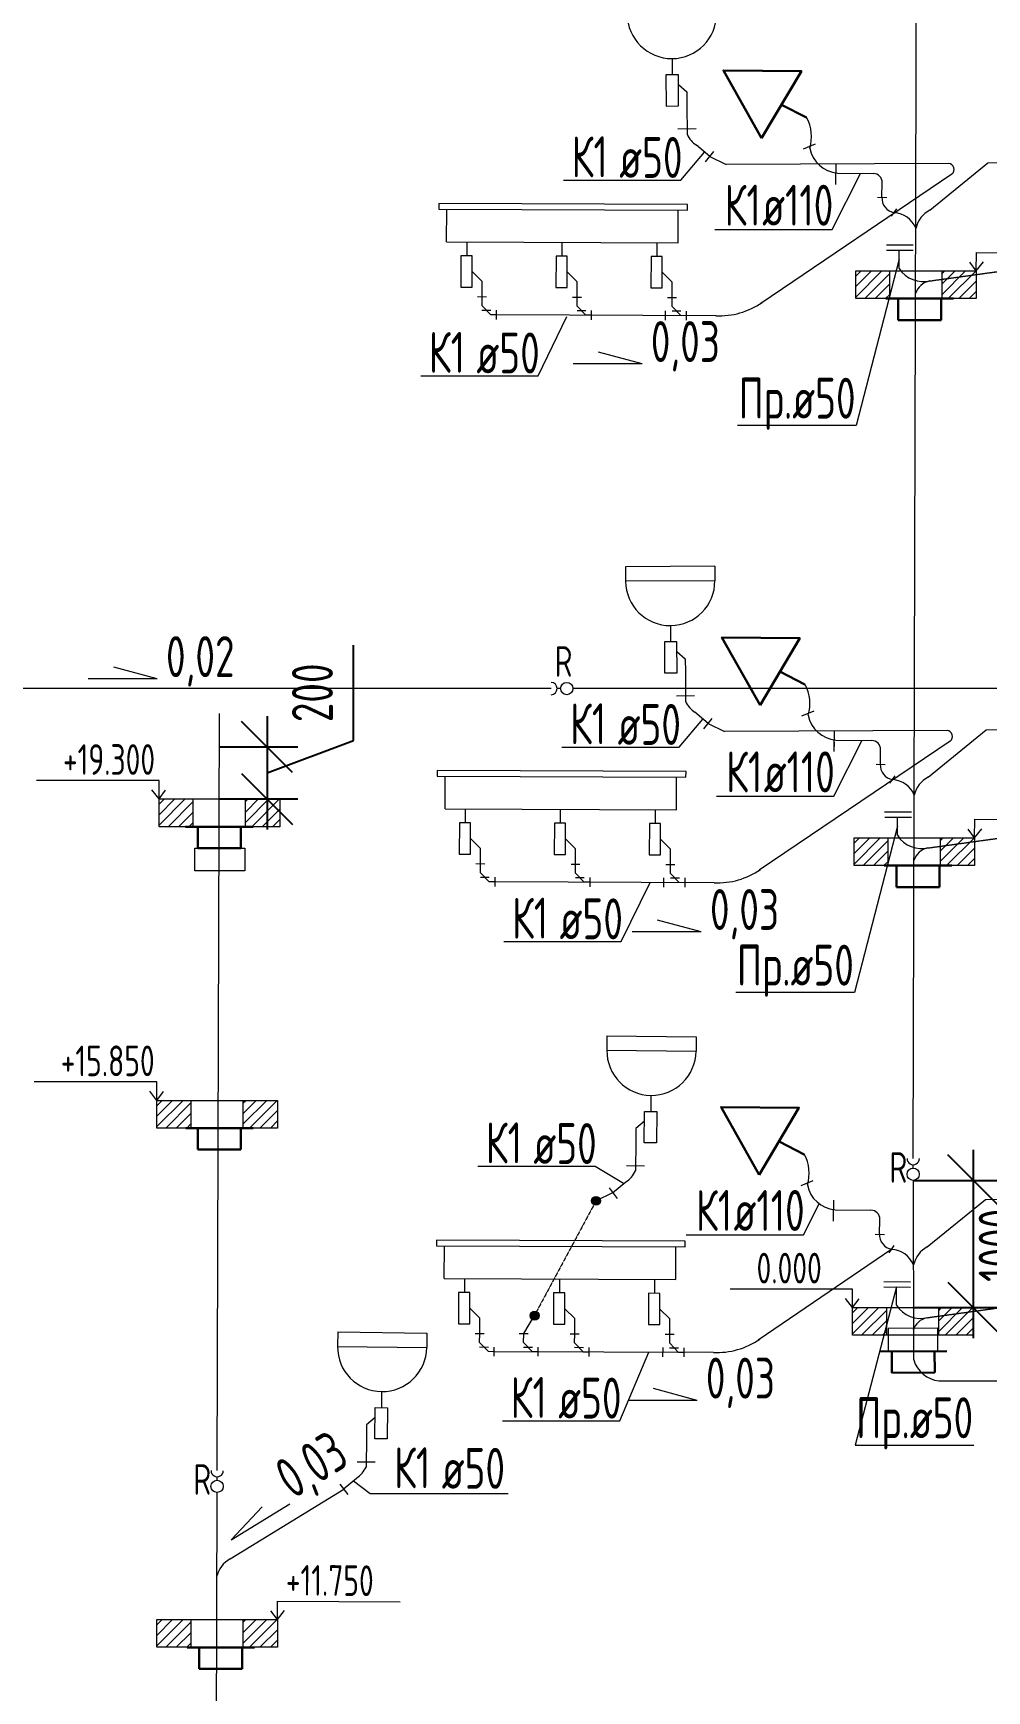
# Model space of a CAD drawing. Header units: millimetres. Extents: x -8689834 to 9419935, y -284943 to 166066.
# Drawn here: x -33472 to -28809, y -111983 to -103875 of the extents above; entities that cross this region are included whole.
import ezdxf

# ---------------------------------------------------------------- set-up
doc = ezdxf.new("R2010")
doc.units = ezdxf.units.MM
doc.header["$MEASUREMENT"] = 0
doc.linetypes.add('01_base$0$DASHED2', pattern=[0.375, 0.25, -0.125])
doc.layers.get('0').update_dxf_attribs({"color": 250, "lineweight": 9})
for name, color, linetype, lineweight in [('_ВК-Text К1', 7, 'Continuous', 30), ('_ВК-К1', 14, 'Continuous', 40), ('_ВК-К3', 30, 'Continuous', 40), ('_ВК-переход на SML', 3, 'Continuous', 30), ('_ВК-противопожарные муфты', 1, 'Continuous', 30), ('_Санпр', 7, 'Continuous', 30), ('_Сантехника', 7, 'Continuous', 30), ('ВК_канализация', 32, 'Continuous', 30), ('тх разм', 250, 'Continuous', 9)]:
    doc.layers.add(name, color=color, linetype=linetype, lineweight=lineweight)
doc.styles.add('ISOCPEUR', font='isocpeur.ttf', dxfattribs={"width": 0.7})
doc.styles.add('ГОСТ 2.304', font='isocpeur.ttf', dxfattribs={"width": 0.7})
doc.dimstyles.new('СПДС', dxfattribs={"dimscale": 100, "dimtxt": 2.5, "dimasz": 2.5, "dimexe": 1.5, "dimexo": 0, "dimgap": 1, "dimtad": 1, "dimdec": 0, "dimrnd": 1, "dimtxsty": 'ГОСТ 2.304', "dimblk": 'OBLIQUE', "dimcen": 2.5, "dimdle": 1.5, "dimadec": 0, "dimazin": 2, "dimtfac": 0.75, "dimtdec": 0, "dimtmove": 1, "dimatfit": 3, "dimfxl": 1, "dimtolj": 1, "dimarcsym": 1})

# ---------------------------------------------------------------- blocks, each defined once
blk = doc.blocks.new('Протв_муфта')
at = {"layer": '_ВК-противопожарные муфты', "ltscale": 200, "transparency": 33554687}
for p, q in [((-205635, 240869), (-206106, 240869)), ((-206021, 240719), (-206021, 240869)), ((-205721, 240869), (-205721, 240719)), ((-205721, 240719), (-206021, 240719))]:
    blk.add_line(p, q, dxfattribs=at)
blk = doc.blocks.new('_Oblique')
at = {"color": 0, "linetype": 'ByBlock', "lineweight": -2}
blk.add_line((-0.5, -0.5), (0.5, 0.5), dxfattribs=at)
blk = doc.blocks.new('*D2198')
at = {"layer": 'тх разм', "color": 0, "lineweight": -2, "ltscale": 100, "transparency": 16777216}
for p, q in [((-28875.3, -109336.6), (-28875.3, -110258.5)), ((-29168.4, -109486.6), (-28725.3, -109486.6)), ((-29170.2, -110108.5), (-28725.3, -110108.5))]:
    blk.add_line(p, q, dxfattribs=at)
at = {"layer": 'тх разм', "color": 0, "lineweight": -2, "ltscale": 100, "transparency": 16777216, "xscale": 250, "yscale": 250, "zscale": 250}
for p, rotation in [((-28875.3, -109486.6), 90), ((-28875.3, -110108.5), 270)]:
    blk.add_blockref('_Oblique', p, dxfattribs=dict(at, rotation=rotation))
at = {"layer": 'тх разм', "color": 0, "lineweight": 13, "ltscale": 100, "transparency": 16777216, "insert": (-28748.6, -109804.1), "char_height": 250, "attachment_point": 5, "rotation": 90, "style": 'ГОСТ 2.304'}
blk.add_mtext('\\A1;{\\H0.8x;1000}', dxfattribs=at)
blk = doc.blocks.new('Унитаз')
at = {"layer": '_Сантехника', "lineweight": 30}
blk.add_line((-161311, 33424), (-161137, 33336), dxfattribs=at)
blk.add_lwpolyline([(-161446, 33191), (-161714, 33657), (-161176, 33657)], close=True, dxfattribs=at)
blk = doc.blocks.new('*D2205')
at = {"layer": 'тх разм', "color": 0, "lineweight": -2, "ltscale": 100, "transparency": 16777216}
for p, q in [((-31906.6, -107334.7), (-31906.6, -106868.7)), ((-32328.8, -107216.3), (-32328.8, -107770.9)), ((-32328.8, -107493.6), (-31906.6, -107334.7)), ((-32560.7, -107366.3), (-32178.8, -107366.3)), ((-32561.8, -107620.9), (-32178.8, -107620.9))]:
    blk.add_line(p, q, dxfattribs=at)
at = {"layer": 'тх разм', "color": 0, "lineweight": -2, "ltscale": 100, "transparency": 16777216, "xscale": 250, "yscale": 250, "zscale": 250}
for p, rotation in [((-32328.8, -107366.3), 90), ((-32328.8, -107620.9), 270)]:
    blk.add_blockref('_Oblique', p, dxfattribs=dict(at, rotation=rotation))
at = {"layer": 'тх разм', "color": 0, "lineweight": 13, "ltscale": 100, "transparency": 16777216, "insert": (-32106.6, -107101.7), "char_height": 250, "attachment_point": 5, "rotation": 90, "style": 'ГОСТ 2.304'}
blk.add_mtext('\\A1;{\\H0.8x;200}', dxfattribs=at)

msp = doc.modelspace()

# ---------------------------------------------------------------- hatches: boundary and pattern name
at = {"ltscale": 500, "transparency": 33554636}
h = msp.add_hatch(color=7, dxfattribs=at)
h.dxf.hatch_style = 1
h.paths.add_polyline_path([(-30741, -109581.8, 1), (-30698.7, -109590.7, 1)])
h = msp.add_hatch(color=7, dxfattribs=at)
h.dxf.hatch_style = 1
h.paths.add_polyline_path([(-31041.2, -110143.4, 1), (-30998.9, -110152.3, 1)])
at = {"layer": '_ВК-К3', "lineweight": 13}
h = msp.add_hatch(dxfattribs=at)
h.set_pattern_fill('ANSI31', scale=11.388071, angle=180)
h.set_pattern_definition([(225, (-83029.002, -125405.75), (25.566948, -25.566948), [])])
h.paths.add_polyline_path([(-29450.2, -105173.4), (-29283.5, -105173.4), (-29283.5, -105037.8), (-29450.2, -105037.8)])
h.paths.add_polyline_path([(-29027.6, -105173.4), (-28860.3, -105173.4), (-28860.3, -105037.8), (-29027.6, -105037.8)])
h = msp.add_hatch(dxfattribs=at)
h.set_pattern_fill('ANSI31', scale=11.388071, angle=180)
h.set_pattern_definition([(225, (-86435.537, -127988.853), (25.566948, -25.566948), [])])
h.paths.add_polyline_path([(-32856.7, -107756.5), (-32690, -107756.5), (-32690, -107620.9), (-32856.7, -107620.9)])
h.paths.add_polyline_path([(-32434.1, -107756.5), (-32266.8, -107756.5), (-32266.8, -107620.9), (-32434.1, -107620.9)])
h = msp.add_hatch(dxfattribs=at)
h.set_pattern_fill('ANSI31', scale=11.388071, angle=180)
h.set_pattern_definition([(225, (-83037.21, -128178.877), (25.566948, -25.566948), [])])
h.paths.add_polyline_path([(-29458.4, -107946.5), (-29291.7, -107946.5), (-29291.7, -107810.9), (-29458.4, -107810.9)])
h.paths.add_polyline_path([(-29035.8, -107946.5), (-28868.5, -107946.5), (-28868.5, -107810.9), (-29035.8, -107810.9)])
h = msp.add_hatch(dxfattribs=at)
h.set_pattern_fill('ANSI31', scale=11.388071, angle=180)
h.set_pattern_definition([(225, (-86446.465, -129462.856), (25.566948, -25.566948), [])])
h.paths.add_polyline_path([(-32867.6, -109230.5), (-32700.9, -109230.5), (-32700.9, -109094.9), (-32867.6, -109094.9)])
h.paths.add_polyline_path([(-32445.1, -109230.5), (-32277.7, -109230.5), (-32277.7, -109094.9), (-32445.1, -109094.9)])
h = msp.add_hatch(dxfattribs=at)
h.set_pattern_fill('ANSI31', scale=11.388071, angle=180)
h.set_pattern_definition([(225, (-83044.01, -130476.407), (25.566948, -25.566948), [])])
h.paths.add_polyline_path([(-29465.2, -110244), (-29298.5, -110244), (-29298.5, -110108.5), (-29465.2, -110108.5)])
h.paths.add_polyline_path([(-29042.6, -110244), (-28875.3, -110244), (-28875.3, -110108.5), (-29042.6, -110108.5)])
h = msp.add_hatch(dxfattribs=at)
h.set_pattern_fill('ANSI31', scale=11.388071, angle=180)
h.set_pattern_definition([(225, (-86446.465, -132002.61), (25.566948, -25.566948), [])])
h.paths.add_polyline_path([(-32867.6, -111770.2), (-32700.9, -111770.2), (-32700.9, -111634.7), (-32867.6, -111634.7)])
h.paths.add_polyline_path([(-32445.1, -111770.2), (-32277.7, -111770.2), (-32277.7, -111634.7), (-32445.1, -111634.7)])

# ---------------------------------------------------------------- linework, layer by layer
at = {"color": 244, "ltscale": 500, "true_color": 0x991b1e}
for points in [[(-29168.7, -109379.9), (-29147.2, -101713.1)], [(-29300.1, -104910.6), (-29169.1, -104911.1)], [(-29299.4, -104936.6), (-29168.4, -104937.1)], [(-29237.5, -105025.5), (-29237.2, -104936.8)], [(-32572.1, -110906.1), (-32560.7, -107203.2)], [(-29308.5, -107683.7), (-29177.5, -107684.3)], [(-29307.8, -107709.7), (-29176.8, -107710.3)], [(-29246, -107798.7), (-29245.6, -107710)], [(-29168.4, -109486.6), (-29166.7, -110364.8)], [(-29313.3, -109981.5), (-29182.3, -109982)], [(-29312.6, -110007.5), (-29181.6, -110008)], [(-29250.8, -110096.5), (-29250.4, -110007.7)], [(-31973.2, -110971.7), (-31933.1, -111023)], [(-32593.9, -118679.5), (-32572.4, -111012.8)], [(-32508.5, -111338), (-31953.2, -110997.3)]]:
    msp.add_lwpolyline(points, dxfattribs=at)
at = {"color": 7, "ltscale": 500}
for points in [[(-30878.8, -104594.6), (-30305.1, -104594.6), (-30189, -104456.7)], [(-28860.3, -105037.8), (-28892.1, -104995)], [(-28860.3, -105037.8), (-28859.7, -104947.3), (-28260.8, -104951)], [(-28860.3, -105037.8), (-28825.3, -104992.9)], [(-31577, -105551.1), (-31003.2, -105551.1), (-30862, -105261.6)], [(-30886.6, -107367.7), (-30312.9, -107367.7), (-30196.8, -107229.8)], [(-32856.7, -107620.9), (-32856.7, -107530.4), (-33455.7, -107530.5)], [(-32856.7, -107620.9), (-32891.5, -107575.8)], [(-32856.7, -107620.9), (-32824.7, -107578.3)], [(-28868.5, -107810.9), (-28867.9, -107720.4), (-28269, -107724.1)], [(-28868.5, -107810.9), (-28900.3, -107768.1)], [(-28868.5, -107810.9), (-28833.5, -107766.1)], [(-31170.3, -108318.6), (-30596.5, -108318.6), (-30455.3, -108029.1)], [(-32867.6, -109094.9), (-32867.6, -109004.4), (-33466.6, -109004.5)], [(-32867.6, -109094.9), (-32902.4, -109049.8)], [(-32867.6, -109094.9), (-32835.6, -109052.3)], [(-29465.2, -110108.5), (-29465.2, -110018), (-30064.1, -110018.1)], [(-29465.2, -110108.5), (-29499.9, -110063.4)], [(-29465.2, -110108.5), (-29433.1, -110065.8)], [(-31177.2, -110662.9), (-30603.4, -110662.9), (-30462, -110326.7)], [(-32277.7, -111634.7), (-32277.2, -111544.2), (-31678.2, -111547.8)], [(-32277.7, -111634.7), (-32309.5, -111591.8)], [(-32277.7, -111634.7), (-32242.7, -111589.8)]]:
    msp.add_lwpolyline(points, dxfattribs=at)
at = {"color": 244, "ltscale": 500, "true_color": 0x991b1e, "elevation": 0}
for points in [[(-30146.1, -104453.6), (-30186.4, -104504.6)], [(-30153.9, -107226.7), (-30194.2, -107277.8)], [(-30656.4, -109523.3), (-30616.4, -109574.5)]]:
    msp.add_lwpolyline(points, dxfattribs=at)
at = {"color": 244, "ltscale": 100, "true_color": 0x991b1e}
for points in [[(-30163.4, -104478.2), (-30083.1, -104517)], [(-29088.2, -104741.1), (-28804, -104509.5), (-27542.2, -104502.1)], [(-28995.2, -104512.9), (-30083.1, -104517)], [(-30171.2, -107251.3), (-30090.9, -107290.1)], [(-29003, -107286), (-30090.9, -107290.1)], [(-29096.4, -107514.2), (-28812.2, -107282.6), (-27550.4, -107275.2)], [(-30639.2, -109548), (-30719.9, -109586.3)], [(-29100.1, -109811.8), (-28816, -109580.1), (-27554.2, -109572.7)], [(-31073.6, -110235.4), (-31020.1, -110147.9)]]:
    msp.add_lwpolyline(points, dxfattribs=at)
at = {"color": 7, "ltscale": 500, "elevation": 0}
for points in [[(-30138.7, -104835.3), (-29564.9, -104835.3), (-29426.3, -104561.9)], [(-30131.3, -107607), (-29557.5, -107607), (-29418.9, -107333.6)], [(-31298.5, -109417.6), (-30724.8, -109417.6), (-30584.8, -109500)], [(-30278.8, -109752.1), (-29705, -109752.1), (-29628.4, -109600.8)]]:
    msp.add_lwpolyline(points, dxfattribs=at)
at = {"color": 244, "ltscale": 100, "true_color": 0x991b1e, "elevation": 0}
for points in [[(-28979.9, -104564.5), (-29914.7, -105196.7)], [(-29539.7, -104559.5), (-29363.9, -104561.5)], [(-30134.7, -105257), (-31206, -105253.5)], [(-28987.7, -107337.7), (-29922.5, -107969.8)], [(-29547.5, -107332.6), (-29371.7, -107334.7)], [(-30142.5, -108030.2), (-31213.8, -108026.6)], [(-29551.2, -109630.2), (-29375.5, -109632.2)], [(-29274.1, -109822.9), (-29926.3, -110267.4)], [(-30146.2, -110327.7), (-31217.6, -110324.2)]]:
    msp.add_lwpolyline(points, dxfattribs=at)
at = {"color": 244, "linetype": '01_base$0$DASHED2', "true_color": 0x991b1e}
for points in [[(-29089.5, -105087.4), (-27304.7, -104840.9), (-27304.7, -104840.9), (-27304.7, -104840.9)], [(-29097.7, -107860.5), (-27312.9, -107614), (-27312.9, -107614), (-27312.9, -107614)], [(-29101.5, -110158.1), (-27316.6, -109911.6), (-27316.6, -109911.6), (-27316.6, -109911.6)]]:
    msp.add_lwpolyline(points, dxfattribs=at)
at = {"color": 18, "ltscale": 100, "true_color": 0x000000}
for points in [[(-29237.4, -104981.2), (-29447, -105794.2), (-30027.4, -105794.2)], [(-29245.8, -107754.4), (-29455.5, -108567.4), (-30035.8, -108567.4)], [(-29250.4, -110007.7), (-29452.3, -110781.1), (-28872, -110781.1)]]:
    msp.add_lwpolyline(points, dxfattribs=at)
at = {"color": 18, "linetype": '01_base$0$DASHED2', "true_color": 0x000000}
msp.add_lwpolyline([(-30719.9, -109586.3), (-31013.1, -110132.1)], dxfattribs=at)
at = {"color": 18, "ltscale": 500, "true_color": 0x000000, "elevation": 0}
msp.add_lwpolyline([(-31149, -111019.9), (-31824.2, -111019.9), (-31905.2, -110956.8)], dxfattribs=at)
at = {"color": 7, "ltscale": 500}
for centre in [(-30719.9, -109586.3), (-31020.1, -110147.9)]:
    msp.add_circle(centre, 21.6, dxfattribs=at)
at = {"color": 244, "ltscale": 100, "true_color": 0x991b1e}
for centre, radius, start, end in [((-28998.4, -104541.9), 29.2, 309.33902, 83.56418), ((-30115.8, -104894.5, 0), 363, 267.02419, 304.90462), ((-29006.2, -107315.1), 29.2, 309.33902, 83.56418), ((-30123.6, -107667.7, 0), 363, 267.02419, 304.90462), ((-30127.4, -109965.2, 0), 363, 267.02419, 304.90462)]:
    msp.add_arc(centre, radius, start, end, dxfattribs=at)
at = {"color": 244, "ltscale": 500, "true_color": 0x991b1e}
for centre, radius, start, end in [((-29269.3, -104876), 123, 22.46651, 86.63895), ((-29118.8, -104949.4), 141, 212.65717, 284.53041), ((-29070.5, -105177), 91.6, 101.97428, 161.54253), ((-29277.1, -107649.1), 123, 22.46651, 86.63895), ((-29127.2, -107722.6), 141, 212.65717, 284.53041), ((-29078.7, -107950.1), 91.6, 101.97428, 161.54253), ((-29280.9, -109946.6), 123, 22.46651, 86.63895), ((-29132, -110020.4), 141, 212.65717, 284.53041), ((-29082.5, -110247.6), 91.6, 101.97428, 161.54253), ((-29024.8, -110319.5), 148.9, 197.71489, 263.05386)]:
    msp.add_arc(centre, radius, start, end, dxfattribs=at)
at = {"layer": '_ВК-Text К1', "color": 7, "lineweight": 13, "ltscale": 100}
for p, q in [((-30494.5, -105492.3), (-30707.7, -105434.9)), ((-30494.5, -105492.3), (-30832, -105492.8)), ((-32865.2, -107033.2), (-33078.4, -106975.8)), ((-32865.2, -107033.2), (-33202.7, -107033.6)), ((-30205.3, -108270.2), (-30418.5, -108212.8)), ((-30205.3, -108270.2), (-30542.8, -108270.7)), ((-30225.3, -110562.2), (-30438.5, -110504.8)), ((-30225.3, -110562.2), (-30562.7, -110562.6)), ((-32503.6, -111244.8), (-32216.4, -111067.6)), ((-32503.6, -111244.8), (-32352.5, -111083.8))]:
    msp.add_line(p, q, dxfattribs=at)
at = {"layer": '_ВК-К1', "lineweight": 13}
for p, q in [((-30275.3, -104225.5, 0), (-30274.5, -104369.8, 0)), ((-30163.4, -104478.2), (-30228.5, -104423.5, 0)), ((-29321.8, -104677.4, 0), (-29320.6, -104606.4, 0)), ((-30283.1, -106998.7, 0), (-30282.3, -107142.9, 0)), ((-30171.2, -107251.3), (-30236.3, -107196.6, 0)), ((-29329.6, -107450.5, 0), (-29328.4, -107379.5, 0)), ((-30525.7, -109296, 0), (-30527.4, -109440.3, 0)), ((-30639.2, -109548), (-30573.8, -109493.7, 0)), ((-29333.4, -109748, 0), (-29332.2, -109677.1, 0)), ((-31842.4, -110744.5, 0), (-31844.2, -110888.7, 0)), ((-31956, -110996.4, 0), (-31890.6, -110942.1, 0))]:
    msp.add_line(p, q, dxfattribs=at)
at = {"layer": '_ВК-К1', "lineweight": 13, "transparency": 33554687, "elevation": 0, "flags": 128}
for points in [[(-30230.2, -104343.9), (-30319.1, -104344.4)], [(-29705.1, -104440.9), (-29646.1, -104416.7)], [(-29546.9, -104604.3), (-29546, -104513.3)], [(-29546.9, -104614.9), (-29546.5, -104569.4)], [(-30238, -107117.1), (-30326.9, -107117.5)], [(-29712.9, -107214), (-29653.9, -107189.8)], [(-29554.7, -107377.4), (-29553.8, -107286.4)], [(-29554.7, -107388), (-29554.3, -107342.5)], [(-30571.6, -109414.2), (-30482.7, -109415.2)], [(-29716.6, -109511.5), (-29657.7, -109487.3)], [(-29558.4, -109674.9), (-29557.5, -109583.9)], [(-29558.5, -109685.5), (-29558.1, -109640)], [(-31888.3, -110862.6), (-31799.4, -110863.7)]]:
    msp.add_lwpolyline(points, dxfattribs=at)
at = {"layer": '_ВК-К1', "lineweight": 13, "elevation": 0, "flags": 128}
for points in [[(-29342.7, -104678.1), (-29298.2, -104679.8)], [(-29275.4, -104770.4), (-29249.6, -104734)], [(-29350.5, -107451.2), (-29306, -107452.9)], [(-29283.2, -107543.5), (-29257.4, -107507.2)], [(-29354.3, -109748.7), (-29309.7, -109750.4)], [(-29287, -109841.1), (-29261.2, -109804.7)]]:
    msp.add_lwpolyline(points, dxfattribs=at)
at = {"layer": '_ВК-К1', "lineweight": 13, "transparency": 33554687, "flags": 128}
for points in [[(-31299.1, -105164), (-31255.5, -105164.1)], [(-31277.5, -105230.4), (-31234, -105230.6)], [(-31277.4, -105208.7), (-31277.3, -105164.1)], [(-31206, -105253.5), (-31234.1, -105253.4), (-31277.4, -105208.7)], [(-31206.1, -105275.3), (-31206, -105230.7)], [(-30834.4, -105165.7), (-30790.8, -105165.9)], [(-30812.9, -105232.2), (-30769.3, -105232.4)], [(-30812.8, -105210.4), (-30812.6, -105165.8)], [(-30741.4, -105255.3), (-30769.4, -105255.2), (-30812.8, -105210.4)], [(-30741.5, -105277.1), (-30741.3, -105232.5)], [(-30382.5, -105233.8), (-30382.6, -105278.4)], [(-30370.8, -105167.5), (-30326.2, -105167.6)], [(-30348.2, -105233.9), (-30304.7, -105234.1)], [(-30348.1, -105212.2), (-30348, -105167.6)], [(-30276.8, -105257), (-30304.8, -105256.9), (-30348.1, -105212.2)], [(-30276.8, -105278.8), (-30276.7, -105234.2)], [(-31306.9, -107937.1), (-31263.3, -107937.3)], [(-31285.2, -107981.8), (-31285.1, -107937.2)], [(-31213.8, -108026.6), (-31241.9, -108026.5), (-31285.2, -107981.8)], [(-30842.2, -107938.9), (-30798.6, -107939)], [(-30820.6, -107983.5), (-30820.4, -107938.9)], [(-30749.2, -108028.4), (-30777.2, -108028.3), (-30820.6, -107983.5)], [(-30378.6, -107940.6), (-30334, -107940.8)], [(-30355.9, -107985.3), (-30355.8, -107940.7)], [(-30284.6, -108030.2), (-30312.6, -108030.1), (-30355.9, -107985.3)], [(-31285.3, -108003.6), (-31241.8, -108003.7)], [(-31213.9, -108048.4), (-31213.8, -108003.8)], [(-30820.7, -108005.3), (-30777.1, -108005.5)], [(-30749.3, -108050.2), (-30749.1, -108005.6)], [(-30390.3, -108006.9), (-30390.4, -108051.5)], [(-30356, -108007.1), (-30312.5, -108007.2)], [(-30284.6, -108051.9), (-30284.5, -108007.3)], [(-31310.6, -110234.6), (-31267.1, -110234.8)], [(-31289, -110279.3), (-31288.8, -110234.7)], [(-31095.4, -110235.3), (-31051.8, -110235.5)], [(-31073.8, -110280), (-31073.6, -110235.4)], [(-30846, -110236.4), (-30802.4, -110236.5)], [(-30824.4, -110281.1), (-30824.2, -110236.5)], [(-30382.4, -110238.1), (-30337.8, -110238.3)], [(-30359.7, -110282.8), (-30359.5, -110238.2)], [(-31289.1, -110301.1), (-31245.5, -110301.3)], [(-31217.6, -110324.2), (-31245.6, -110324.1), (-31289, -110279.3)], [(-31217.7, -110346), (-31217.5, -110301.4)], [(-31073.9, -110301.8), (-31030.3, -110302)], [(-31002.4, -110324.9), (-31030.4, -110324.8), (-31073.8, -110280)], [(-31002.5, -110346.7), (-31002.3, -110302.1)], [(-30753, -110325.9), (-30781, -110325.8), (-30824.4, -110281.1)], [(-30824.4, -110302.8), (-30780.9, -110303)], [(-30753, -110347.7), (-30752.9, -110303.1)], [(-30394, -110304.5), (-30394.2, -110349.1)], [(-30359.8, -110304.6), (-30316.2, -110304.8)], [(-30288.3, -110327.7), (-30316.3, -110327.6), (-30359.7, -110282.8)], [(-30288.4, -110349.5), (-30288.2, -110304.9)]]:
    msp.add_lwpolyline(points, dxfattribs=at)
at = {"layer": '_ВК-К1', "lineweight": 13, "ltscale": 100}
for centre, radius, start, end in [((-29857.1, -104380.9, 0), 191, 342.61593, 29.04049), ((-30158.5, -104316.9, 0), 127.5, 204.50507, 236.71243), ((-29526.6, -104409, 0), 151, 191.02764, 265.03994), ((-29249.8, -104682.1, 0), 72.2, 176.26086, 260.18523), ((-29027.9, -104856.7), 130.3, 117.53368, 167.71183), ((-29864.9, -107154, 0), 191, 342.61593, 29.04049), ((-30166.3, -107090, 0), 127.5, 204.50507, 236.71243), ((-29534.4, -107182.2, 0), 151, 191.02764, 265.03994), ((-29257.6, -107455.2, 0), 72.2, 176.26086, 260.18523), ((-29036.1, -107629.8), 130.3, 117.53368, 167.71183), ((-29868.6, -109451.5, 0), 191, 342.61593, 29.04049), ((-30643.1, -109386.6, 0), 127.5, 302.90836, 335.11571), ((-29538.2, -109479.7, 0), 151, 191.02764, 265.03994), ((-29261.4, -109752.7, 0), 72.2, 176.26086, 260.18523), ((-29039.9, -109927.4), 130.3, 117.53368, 167.71183), ((-31959.9, -110835, 0), 127.5, 302.90836, 335.11571), ((-32448.2, -111453.6), 130.3, 117.53368, 167.71183)]:
    msp.add_arc(centre, radius, start, end, dxfattribs=at)
at = {"layer": '_ВК-К1', "lineweight": 13}
for centre in [(-29364.7, -104605.6, 0), (-29372.5, -107378.8, 0), (-29376.2, -109676.3, 0)]:
    msp.add_arc(centre, 44.1, 359.00168, 89.00168, dxfattribs=at)
at = {"layer": '_ВК-К3', "color": 7, "lineweight": 13}
for p, q in [((-29282.8, -105173.4), (-29282.8, -105037.8)), ((-29028, -105172.9), (-29027.6, -105037.3)), ((-32689.4, -107756.5), (-32689.4, -107620.9)), ((-32434.5, -107756), (-32434.1, -107620.4)), ((-29291, -107946.5), (-29291, -107810.9)), ((-29036.2, -107946), (-29035.8, -107810.4)), ((-32700.3, -109230.5), (-32700.3, -109094.9)), ((-32445.5, -109230), (-32445.1, -109094.4)), ((-29297.8, -110244), (-29297.8, -110108.5)), ((-29043.8, -110244), (-29043.8, -110108.5)), ((-32700.3, -111770.2), (-32700.3, -111634.7)), ((-32445.5, -111769.7), (-32445.1, -111634.2))]:
    msp.add_line(p, q, dxfattribs=at)
for points in [[(-28860.3, -105173.4), (-29450.2, -105173.4), (-29450.2, -105037.8), (-28860.3, -105037.8)], [(-32266.8, -107756.5), (-32856.7, -107756.5), (-32856.7, -107620.9), (-32266.8, -107620.9)], [(-28868.5, -107946.5), (-29458.4, -107946.5), (-29458.4, -107810.9), (-28868.5, -107810.9)], [(-32277.7, -109230.5), (-32867.6, -109230.5), (-32867.6, -109094.9), (-32277.7, -109094.9)], [(-28875.3, -110244), (-29465.2, -110244), (-29465.2, -110108.5), (-28875.3, -110108.5)], [(-32277.7, -111770.2), (-32867.6, -111770.2), (-32867.6, -111634.7), (-32277.7, -111634.7)]]:
    msp.add_lwpolyline(points, close=True, dxfattribs=at)
at = {"layer": '_ВК-переход на SML', "lineweight": 13}
for points in [[(-32681.5, -107861.5), (-32437.8, -107861.5), (-32437.8, -107972.8), (-32681.5, -107972.8)], [(-29048.2, -110209.7), (-29291.8, -110210.8), (-29291.3, -110322.1), (-29047.7, -110321)]]:
    msp.add_lwpolyline(points, close=True, dxfattribs=at)
at = {"layer": '_Санпр', "lineweight": 13}
for p, q in [((-30347.9, -103999.6, 0), (-30347.5, -104078.7, 0)), ((-30316.7, -104126.2, 0), (-30275.6, -104162.8, 0)), ((-30275.6, -104162.8, 0), (-30275.3, -104225.5, 0)), ((-30139.1, -106482.9, 0), (-30575.4, -106485.3, 0)), ((-30575.4, -106485.3, 0), (-30575, -106555.8, 0)), ((-30139.1, -106482.9, 0), (-30138.7, -106553.5, 0)), ((-30138.7, -106553.5, 0), (-30575, -106555.8, 0)), ((-30355.7, -106772.8, 0), (-30355.3, -106851.9, 0)), ((-30324.5, -106899.3, 0), (-30283.4, -106935.9, 0)), ((-30283.4, -106935.9, 0), (-30283.1, -106998.7, 0)), ((-30666.3, -108779.4, 0), (-30667.1, -108849.9, 0)), ((-30666.3, -108779.4, 0), (-30230, -108784.6, 0)), ((-30230, -108784.6, 0), (-30230.9, -108855.1, 0)), ((-30667.1, -108849.9, 0), (-30230.9, -108855.1, 0)), ((-30451.6, -109070.6, 0), (-30452.6, -109149.7, 0)), ((-30483.6, -109197, 0), (-30524.9, -109233.3, 0)), ((-30524.9, -109233.3, 0), (-30525.7, -109296, 0)), ((-31983, -110227.8, 0), (-31983.9, -110298.3, 0)), ((-31983, -110227.8, 0), (-31546.8, -110233, 0)), ((-31546.8, -110233, 0), (-31547.6, -110303.6, 0)), ((-31983.9, -110298.3, 0), (-31547.6, -110303.6, 0)), ((-31768.4, -110519.1, 0), (-31769.3, -110598.2, 0)), ((-31800.4, -110645.4, 0), (-31841.7, -110681.8, 0)), ((-31841.7, -110681.8, 0), (-31842.4, -110744.5, 0))]:
    msp.add_line(p, q, dxfattribs=at)
at = {"layer": '_Санпр', "lineweight": 13, "elevation": 0}
for points in [[(-30317, -104078.6), (-30378, -104078.9), (-30377.1, -104231.5), (-30316.1, -104231.1)], [(-30324.8, -106851.7), (-30385.8, -106852), (-30384.9, -107004.6), (-30323.9, -107004.3)], [(-30483.1, -109149.4), (-30422.1, -109150.1), (-30423.9, -109302.7), (-30484.9, -109301.9)], [(-31799.8, -110597.8), (-31738.8, -110598.5), (-31740.7, -110751.1), (-31801.7, -110750.4)]]:
    msp.add_lwpolyline(points, close=True, dxfattribs=at)
at = {"layer": '_Санпр', "lineweight": 13}
for centre, start, end in [((-30349.1, -103781.5, 0), 180.30753, 0.30753), ((-30356.9, -106554.6, 0), 180.30753, 0.30753), ((-30449, -108852.5, 0), 179.31326, 359.31326), ((-31765.8, -110301, 0), 179.31326, 359.31326)]:
    msp.add_arc(centre, 218.1, start, end, dxfattribs=at)
at = {"layer": '_Сантехника', "lineweight": 13}
for points in [[(-30272.1, -104712.5), (-31488.8, -104708.5), (-31488.9, -104736.5), (-30272.2, -104740.5), (-30272.1, -104712.5)], [(-30318.4, -104900.1), (-30317.8, -104740.4)], [(-31450.3, -104895.8), (-30318.4, -104900.1)], [(-31351.5, -104896.2), (-31351.7, -104964.6)], [(-30886.8, -104897.9), (-30887.1, -104966.4)], [(-30422.2, -104899.7), (-30422.4, -104968.1)], [(-31325.3, -104964.7), (-31380.2, -104964.5), (-31380.8, -105117), (-31325.8, -105117.2), (-31325.3, -104964.7)], [(-30860.6, -104966.5), (-30915.6, -104966.3), (-30916.2, -105118.7), (-30861.2, -105119), (-30860.6, -104966.5)], [(-30396, -104968.2), (-30450.9, -104968), (-30451.5, -105120.5), (-30396.5, -105120.7), (-30396, -104968.2)], [(-31277, -105089.4), (-31325.6, -105041.5)], [(-30812.3, -105091.1), (-30860.9, -105043.2)], [(-30347.7, -105092.9), (-30396.3, -105045)], [(-31277.3, -105164.1), (-31277, -105089.4)], [(-30812.6, -105165.8), (-30812.3, -105091.1)], [(-30348, -105167.6), (-30347.7, -105092.9)], [(-30279.9, -107485.7), (-31496.6, -107481.6), (-31496.7, -107509.6), (-30280, -107513.7), (-30279.9, -107485.7)], [(-30326.2, -107673.2), (-30325.6, -107513.5)], [(-31458.1, -107668.9), (-30326.2, -107673.2)], [(-31359.3, -107669.3), (-31359.5, -107737.8)], [(-30894.6, -107671.1), (-30894.9, -107739.5)], [(-31333.1, -107737.9), (-31388, -107737.7), (-31388.6, -107890.1), (-31333.6, -107890.3), (-31333.1, -107737.9)], [(-30868.4, -107739.6), (-30923.4, -107739.4), (-30924, -107891.9), (-30869, -107892.1), (-30868.4, -107739.6)], [(-30403.8, -107741.4), (-30458.7, -107741.2), (-30459.3, -107893.6), (-30404.4, -107893.8), (-30403.8, -107741.4)], [(-30430, -107672.8), (-30430.2, -107741.3)], [(-31284.8, -107862.5), (-31333.4, -107814.6)], [(-30820.1, -107864.3), (-30868.7, -107816.4)], [(-30355.5, -107866), (-30404.1, -107818.1)], [(-31285.1, -107937.2), (-31284.8, -107862.5)], [(-30820.4, -107938.9), (-30820.1, -107864.3)], [(-30355.8, -107940.7), (-30355.5, -107866)], [(-30283.7, -109783.2), (-31500.4, -109779.2), (-31500.5, -109807.2), (-30283.8, -109811.2), (-30283.7, -109783.2)], [(-30330, -109970.7), (-30329.4, -109811)], [(-31461.8, -109966.5), (-30330, -109970.7)], [(-31363, -109966.8), (-31363.3, -110035.3)], [(-30898.4, -109968.6), (-30898.6, -110037)], [(-30433.7, -109970.4), (-30434, -110038.8)], [(-31336.8, -110035.4), (-31391.8, -110035.2), (-31392.4, -110187.6), (-31337.4, -110187.9), (-31336.8, -110035.4)], [(-30872.2, -110037.1), (-30927.2, -110036.9), (-30927.7, -110189.4), (-30872.8, -110189.6), (-30872.2, -110037.1)], [(-30407.5, -110038.9), (-30462.5, -110038.7), (-30463.1, -110191.2), (-30408.1, -110191.4), (-30407.5, -110038.9)], [(-31288.6, -110160), (-31337.1, -110112.1)], [(-31288.8, -110234.7), (-31288.6, -110160)], [(-30823.9, -110161.8), (-30872.5, -110113.9)], [(-30824.2, -110236.5), (-30823.9, -110161.8)], [(-30359.3, -110163.5), (-30407.8, -110115.7)], [(-30359.5, -110238.2), (-30359.3, -110163.5)]]:
    msp.add_lwpolyline(points, dxfattribs=at)
at = {"layer": '_Сантехника', "lineweight": 13, "elevation": 0}
for points in [[(-31450.3, -104895.8), (-31449.7, -104736.1)], [(-31458.1, -107668.9), (-31457.5, -107509.2)], [(-31461.8, -109966.5), (-31461.2, -109806.7)]]:
    msp.add_lwpolyline(points, dxfattribs=at)
at = {"layer": 'ВК_канализация', "color": 244, "lineweight": 13, "ltscale": 500, "true_color": 0x991b1e}
for points in [[(-30940, -107080.7), (-33932.9, -107080.7)], [(-30893.3, -107080.7), (-30910, -107080.7)], [(-26763.6, -107080.7), (-30833.3, -107080.7)], [(-29169, -109426.6), (-29168.9, -109409.9)], [(-29042.8, -110467.3), (-26224.5, -110467.3), (-26157.9, -110545.7)], [(-32572.9, -110952.8), (-32572.8, -110936.1)]]:
    msp.add_lwpolyline(points, dxfattribs=at)
for centre in [(-30863.3, -107080.7), (-29169.2, -109456.6), (-32573.1, -110982.8)]:
    msp.add_circle(centre, 30, dxfattribs=at)
for centre, start, end in [((-30940, -107080.7), 270, 90), ((-29168.7, -109379.9), 179.67036, 359.67036), ((-32572.6, -110906.1), 179.67036, 359.67036)]:
    msp.add_arc(centre, 30, start, end, dxfattribs=at)

# ---------------------------------------------------------------- block references
at = {"layer": '_ВК-К1', "lineweight": 13, "xscale": 0.7, "yscale": 0.7, "zscale": 0.7}
for p in [(114972, -273781.8), (111547.6, -276364.9), (114963.8, -276554.9), (111548.3, -277838.9), (111554.6, -280378.6)]:
    msp.add_blockref('Протв_муфта', p, dxfattribs=at)
at = {"layer": '_ВК-К1', "lineweight": 13, "xscale": -0.7, "yscale": 0.7, "zscale": 0.7, "rotation": 0.2687430057207063}
msp.add_blockref('Протв_муфта', (-172486.4, -279604.1), dxfattribs=at)
at = {"layer": '_Сантехника', "lineweight": 13, "xscale": 0.7082066135345118, "yscale": 0.7082066135345118, "zscale": 0.7082066135345118, "rotation": 359.47965045849}
for p in [(84208.9, -128932.6, 0), (84201.1, -131705.7, 0), (84197.3, -134003.2, 0)]:
    msp.add_blockref('Унитаз', p, dxfattribs=at)

# ---------------------------------------------------------------- texts
at = {"layer": 'ВК_канализация', "color": 18, "ltscale": 100, "true_color": 0x000000, "char_height": 200, "attachment_point": 4, "style": 'ISOCPEUR'}
for s, insert, width in [('К1', (-30839.7, -104480), 5891.51), ('\\pxi-1,l1,t1,5;ø50', (-30606.5, -104483.2), 7500), ('К1', (-30091.6, -104716.7, 0), 5891.51), ('\\pxi-1,l1,t1,5;ø110', (-29907.4, -104716.7), 7500), ('0,03', (-30452.1, -105407), 5891.51), ('К1', (-31537.8, -105436.5), 5891.51), ('\\pxi-1,l1,t1,5;ø50', (-31304.7, -105439.6), 7500), ('\\pxi-1,l1,t1,5;Пр.ø50', (-30023.2, -105687.8), 5891.51), ('0,02', (-32822.7, -106947.9), 5891.51), ('К1', (-30847.5, -107253.1), 5891.51), ('\\pxi-1,l1,t1,5;ø50', (-30614.3, -107256.3), 7500), ('К1', (-30084.2, -107488.4, 0), 5891.51), ('\\pxi-1,l1,t1,5;ø110', (-29900, -107488.4, 0), 7500), ('0,03', (-30162.8, -108184.9), 5891.51), ('К1', (-31131.1, -108204), 5891.51), ('\\pxi-1,l1,t1,5;ø50', (-30897.9, -108207.2), 7500), ('\\pxi-1,l1,t1,5;Пр.ø50', (-30031.6, -108460.9), 5891.51), ('К1', (-31259.4, -109303, 0), 5891.51), ('\\pxi-1,l1,t1,5;ø50', (-31026.2, -109306.2, 0), 7500), ('К1', (-30231.8, -109633.4, 0), 5891.51), ('\\pxi-1,l1,t1,5;ø110', (-30047.5, -109633.5, 0), 7500), ('0,03', (-30182.8, -110476.8), 5891.51), ('К1', (-31138, -110548.3), 5891.51), ('\\pxi-1,l1,t1,5;ø50', (-30904.8, -110551.4), 7500), ('\\pxi-1,l1,t1,5;Пр.ø50', (-29448.2, -110674.7), 5891.51), ('К1', (-31707.7, -110891.8, 0), 5891.51), ('\\pxi-1,l1,t1,5;ø50', (-31474.5, -110895, 0), 7500)]:
    msp.add_mtext(s, dxfattribs=dict(at, insert=insert, width=width))
at = {"layer": 'ВК_канализация', "color": 7, "ltscale": 100, "char_height": 150, "width": 7500, "attachment_point": 4, "rotation": 0.04194, "style": 'ISOCPEUR'}
for insert in [(-30922.1, -106948.3), (-29285, -109423), (-32688.9, -110949.2)]:
    msp.add_mtext('\\pxi-1,l1,t1,5;R', dxfattribs=dict(at, insert=insert))
at = {"layer": 'ВК_канализация', "color": 18, "ltscale": 100, "true_color": 0x000000, "style": 'ISOCPEUR'}
for s, insert, char_height, width, attachment_point, rotation in [('\\pxi-1,l1,t1,5;+19.300', (-33326.3, -107428), 150, 7500, 4, 0.04194), ('\\pxi-1,l1,t1,5;+15.850', (-33337.3, -108902), 150, 7500, 4, 0.04194), ('\\pxi-1,l1,t1,5;0.000', (-29934.8, -109915.6), 150, 7500, 4, 0.04194), ('0,03', (-32244.1, -110983.9), 200, 5891.51, 4, 31.65474), ('+11.750', (-31807, -111444.6), 150, 7500, 6, 359.61889)]:
    msp.add_mtext(s, dxfattribs=dict(at, insert=insert, char_height=char_height, width=width, attachment_point=attachment_point, rotation=rotation))

# ---------------------------------------------------------------- dimensions: what is measured, and where the dimension line sits
at = {"layer": 'тх разм', "color": 7, "lineweight": 13, "ltscale": 100}
for base, p1, p2, text, picture, middle in [((-32328.8, -107620.9), (-32560.7, -107366.3), (-32561.8, -107620.9), '{\\H0.8x;200}', '*D2205', (-31906.6, -107234.7)), ((-28875.3, -110108.5), (-29168.4, -109486.6), (-29170.2, -110108.5), '{\\H0.8x;1000}', '*D2198', (-28548.6, -109804.1))]:
    dim = msp.add_linear_dim(base=base, p1=p1, p2=p2, angle=90, text=text, dimstyle='СПДС', dxfattribs=at)
    dim.commit()
    dim.dimension.update_dxf_attribs({"geometry": picture, "text_midpoint": middle, "dimtype": 160})

doc.saveas('drawing.dxf')
